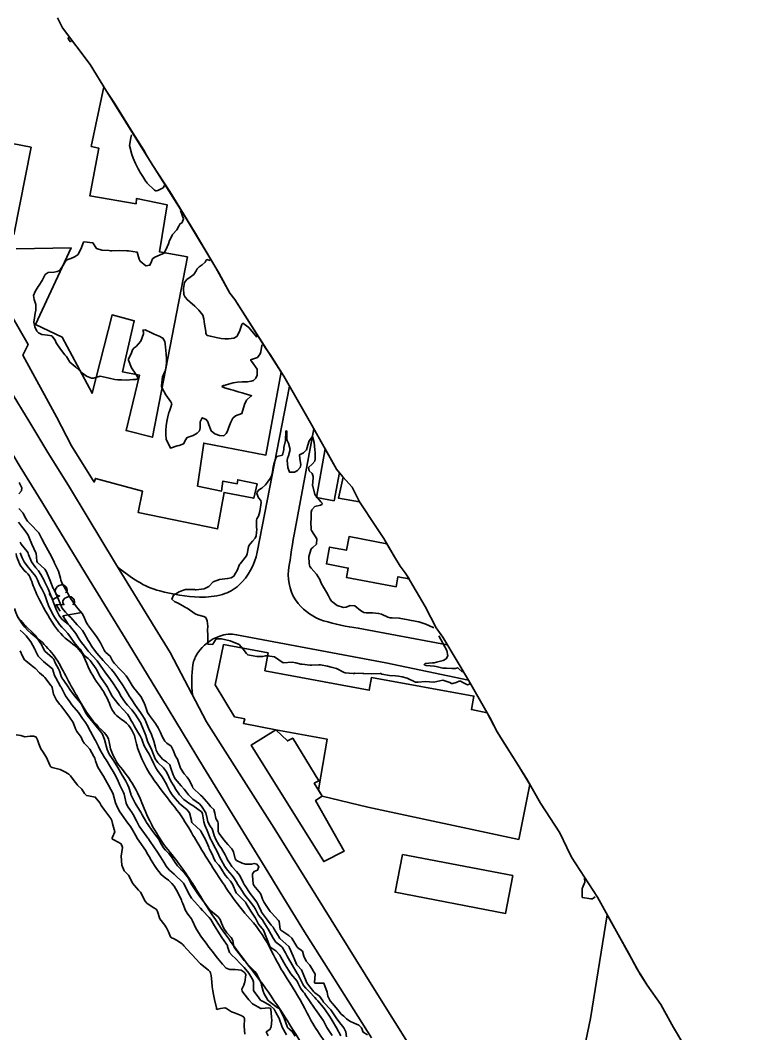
# Model space of a CAD drawing. Header units: metres. Extents: x 307586 to 320046, y 7427249 to 7434250.
# Drawn here: x 317001.9 to 317169, y 7432664.2 to 7432892.4 of the extents above; entities that cross this region are included whole.
import ezdxf
from ezdxf.enums import TextEntityAlignment as Align

# ---------------------------------------------------------------- set-up
doc = ezdxf.new("R2010")
doc.units = ezdxf.units.M
doc.header["$MEASUREMENT"] = 0
for name, color, linetype in [('Area', 45, 'Continuous'), ('Cotas', 45, 'Continuous'), ('Curvas de Nivel 1m', 11, 'Continuous'), ('Curvas de Nivel 5m', 15, 'Continuous'), ('Edificações', 30, 'Continuous'), ('Hidrografia', 140, 'Continuous'), ('Vias Primárias', 230, 'Continuous')]:
    doc.layers.add(name, color=color, linetype=linetype)
doc.styles.add('Style-STANDARD', font='STANDARD.shx')

msp = doc.modelspace()

# ---------------------------------------------------------------- linework, layer by layer
at = {"layer": 'Area'}
msp.add_polyline3d([(317010.26, 7432892.93, 736.69), (317011.41, 7432890.67, 736.88), (317017.66, 7432882.44, 736.18), (317021.32, 7432876.42, 736.34), (317023.17, 7432873.75, 736.69), (317026.86, 7432867.65, 743.81), (317029.73, 7432863.13, 744.36), (317030.34, 7432861.99, 744.74), (317031.64, 7432859.94, 745.38), (317035.58, 7432853.81, 743.53), (317041.16, 7432844.78, 740.44), (317045.97, 7432836.68, 743.17), (317049.15, 7432830.96, 742.85), (317050.28, 7432829.54, 736.59), (317057.27, 7432818.52, 740.3), (317058.2, 7432817.12, 737.23), (317061.26, 7432812.29, 740.07), (317067.64, 7432801.2, 736.13), (317073.17, 7432791.35, 736.68), (317074.6, 7432789.59, 739.12), (317076.71, 7432787.29, 736.23), (317078.36, 7432783.96, 736.47), (317082.01, 7432778.44, 736.6), (317083.83, 7432775.7, 739.85), (317086.24, 7432771.61, 739.77), (317087.52, 7432769.48, 739.78), (317088.6, 7432767.98, 739.78), (317089.1, 7432767.33, 739.6), (317093.13, 7432760.43, 736.13), (317095.61, 7432755.64, 736.02), (317097.09, 7432753.53, 736.07), (317100.36, 7432748.07, 736.16), (317102.92, 7432743.82, 736.12), (317107.98, 7432734.93, 743.04), (317109.38, 7432732.16, 744.5), (317115.94, 7432721.67, 746.54), (317119.11, 7432716.13, 745.59), (317123.51, 7432709.43, 736.8), (317125.1, 7432706.13, 736.74), (317126.1, 7432703.97, 736.97), (317131.97, 7432695, 744.62), (317141.65, 7432677.51, 747.03), (317143.17, 7432675.18, 747.24), (317146.23, 7432670.83, 747.76), (317149.12, 7432665.65, 748.22), (317153.11, 7432658.92, 749.19)], dxfattribs=at)
at = {"layer": 'Curvas de Nivel 1m', "flags": 128}
for points, elevation in [([(317012.76, 7432888.46), (317012.73, 7432888.45), (317012.73, 7432888.35), (317012.83, 7432888), (317013.23, 7432887.54), (317013.28, 7432887.66), (317013.28, 7432887.73)], 736), ([(317034.39, 7432855.17), (317034.13, 7432854.7), (317033.97, 7432854.56), (317032.91, 7432854.1), (317032.57, 7432853.97), (317032.43, 7432853.96), (317032.16, 7432854.11), (317030.45, 7432855.82), (317030.31, 7432855.99), (317030.23, 7432856.13), (317029.53, 7432857.21), (317028.92, 7432858.15), (317028.75, 7432858.43), (317028.48, 7432858.96), (317027.9, 7432860.17), (317027.32, 7432861.37), (317027.01, 7432862.18), (317026.55, 7432864.18), (317026.79, 7432865.96), (317026.98, 7432866.58)], 737), ([(317056.36, 7432819.3), (317056.33, 7432819.19), (317056.1, 7432817.72), (317055.99, 7432817.27), (317055.35, 7432816.45), (317053.98, 7432816.05), (317053.84, 7432815.98), (317053.82, 7432815.84), (317053.88, 7432815.75), (317053.97, 7432815.67), (317055.25, 7432813.83), (317055.28, 7432812.48), (317055.01, 7432811.83), (317054.44, 7432811.31), (317053.92, 7432811.15), (317053.09, 7432811.02), (317051.91, 7432810.96), (317050.88, 7432810.92), (317049.91, 7432810.75), (317048.29, 7432810.29), (317047.91, 7432810.19), (317047.69, 7432810.13), (317047.34, 7432809.93), (317047.9, 7432809.65), (317049.28, 7432809.28), (317049.9, 7432809.11), (317051.01, 7432808.76), (317051.89, 7432808.49), (317052.37, 7432808.35), (317053.88, 7432807.91), (317054.01, 7432807.84), (317053.95, 7432807.77), (317053.88, 7432807.74), (317052.86, 7432806.87), (317052.46, 7432805.86), (317051.83, 7432803.87), (317050.41, 7432803.3), (317049.82, 7432802.79), (317049.49, 7432802.21), (317049.36, 7432801.89), (317048.93, 7432800.76), (317048.58, 7432799.9), (317048.33, 7432799.35), (317047.77, 7432798.81), (317046.78, 7432798.93), (317045.78, 7432799.29), (317044.93, 7432799.95), (317044.43, 7432801.32), (317044.18, 7432801.96), (317043.81, 7432802.5), (317042.9, 7432802.89), (317042.47, 7432801.98), (317042.46, 7432800.65), (317042.26, 7432799.98), (317041.78, 7432799.44), (317040.89, 7432798.89), (317039.77, 7432798.56), (317039.4, 7432798.38), (317039.21, 7432798.02), (317038.71, 7432797.06), (317037.74, 7432796.69), (317037.22, 7432796.56), (317035.73, 7432796.06), (317034.81, 7432798.07), (317034.73, 7432799.11), (317034.73, 7432800.07), (317034.76, 7432801.1), (317034.9, 7432802.07), (317035.06, 7432802.82), (317035.4, 7432804.06), (317035.51, 7432804.39), (317035.84, 7432805.26), (317036.04, 7432806.06), (317035.86, 7432806.52), (317034.72, 7432808.07), (317033.9, 7432809.55), (317033.73, 7432809.91), (317033.7, 7432810.08), (317033.92, 7432812.08), (317034.53, 7432813.49), (317034.72, 7432814.07), (317034.86, 7432815.17), (317034.83, 7432816.07), (317034.75, 7432817.31), (317034.68, 7432818.07), (317034.53, 7432819.56), (317034.47, 7432820.08), (317034.03, 7432820.85), (317033.2, 7432821.26), (317032.04, 7432821.74), (317031.34, 7432822.12), (317030.05, 7432822.67), (317029.54, 7432822.65), (317029.64, 7432822.14), (317029.68, 7432821.77), (317029.09, 7432820.14), (317028.01, 7432818.92), (317027.56, 7432818.61), (317027.17, 7432818.17), (317026.86, 7432817.3), (317026.29, 7432816.18), (317026.28, 7432815.87), (317026.95, 7432814.17), (317027.93, 7432812.68), (317028.32, 7432812.15), (317028.43, 7432811.63), (317027.92, 7432811.48), (317027.23, 7432811.48), (317025.91, 7432811.38), (317024.68, 7432811.43), (317023.92, 7432811.47), (317023.23, 7432811.53), (317021.92, 7432811.78), (317019.92, 7432812.25), (317018.37, 7432811.82), (317017.92, 7432811.82), (317017.57, 7432811.93), (317016.81, 7432812.29), (317015.93, 7432812.97), (317014.44, 7432814.32), (317013.96, 7432814.65), (317013.07, 7432815.44), (317012.56, 7432816.34), (317012.34, 7432816.7), (317011.98, 7432817.09), (317010.97, 7432818.36), (317010.01, 7432819.8), (317009.73, 7432820.37), (317008.99, 7432821.34), (317008.03, 7432821.52), (317006.79, 7432821.66), (317006.04, 7432821.99), (317005.6, 7432822.42), (317005.15, 7432823.34), (317004.95, 7432824.43), (317005.08, 7432825.43), (317005.29, 7432826.43), (317005.4, 7432827.13), (317005.4, 7432828.43), (317005.05, 7432829.51), (317004.87, 7432830.43), (317005.27, 7432831.32), (317005.95, 7432832.42), (317006.03, 7432832.55), (317006.17, 7432832.75), (317006.81, 7432833.79), (317007.1, 7432834.41), (317007.49, 7432835.12), (317008.21, 7432835.61), (317009.52, 7432835.69), (317010.21, 7432835.83), (317010.59, 7432835.99), (317010.97, 7432836.36), (317011.47, 7432837.11), (317012.23, 7432838.35), (317013.65, 7432838.92), (317014.25, 7432839.22), (317014.92, 7432839.64), (317015.28, 7432840.31), (317015.6, 7432840.98), (317016.1, 7432842.3), (317016.16, 7432842.42), (317016.29, 7432842.49), (317018.28, 7432842.28), (317019.05, 7432841.04), (317020.27, 7432840.65), (317021.92, 7432840.58), (317022.27, 7432840.49), (317022.5, 7432840.46), (317024.27, 7432840.57), (317025.93, 7432840.52), (317026.27, 7432840.49), (317028.26, 7432840.16), (317028.68, 7432838.58), (317028.91, 7432838.15), (317030.23, 7432837.1), (317031.1, 7432837.25), (317031.44, 7432838.12), (317031.69, 7432838.67), (317032.25, 7432839.07), (317033.98, 7432839.8), (317034.26, 7432839.91), (317034.36, 7432839.98), (317034.43, 7432840.08), (317035, 7432841.35), (317035.28, 7432842.07), (317035.56, 7432842.8), (317036.19, 7432844.06), (317036.24, 7432844.14), (317036.31, 7432844.21), (317037.18, 7432845.2), (317037.61, 7432846.05), (317037.86, 7432846.52), (317038.35, 7432846.85), (317038.71, 7432847.68), (317038.02, 7432849.56)], 737), ([(317044.66, 7432838.33), (317043.97, 7432838.52), (317043.8, 7432838.41), (317043.53, 7432837.97), (317042.89, 7432837.32), (317042.23, 7432836.91), (317041.76, 7432836.45), (317041.56, 7432836), (317041.05, 7432835.16), (317040.2, 7432834.52), (317039.42, 7432834.02), (317038.89, 7432833.32), (317038.68, 7432832.03), (317038.79, 7432830.67), (317039.03, 7432830.03), (317039.57, 7432829.45), (317040.13, 7432829.02), (317041.26, 7432828), (317042.11, 7432827.13), (317043.02, 7432825.98), (317043.3, 7432825.18), (317043.44, 7432823.97), (317043.71, 7432822.3), (317043.74, 7432821.96), (317043.77, 7432821.69), (317044.04, 7432821.39), (317044.75, 7432821.24), (317046.03, 7432821), (317047.2, 7432820.76), (317048.03, 7432820.67), (317048.8, 7432820.67), (317050.03, 7432820.83), (317050.7, 7432821.22), (317051.06, 7432821.88), (317051.35, 7432822.58), (317051.81, 7432823.87), (317051.89, 7432824.06), (317052.08, 7432824.19), (317053.38, 7432823.22), (317055.23, 7432821.03)], 737), ([(317095.1, 7432755.65), (317094.91, 7432755.7), (317093.27, 7432756.41), (317091.72, 7432756.94), (317091.28, 7432757.03), (317089.28, 7432757.41), (317087.29, 7432757.81), (317085.67, 7432757.84), (317085.29, 7432757.86), (317084.72, 7432758.03), (317083.29, 7432758.65), (317082.66, 7432758.85), (317081.3, 7432759.02), (317079.85, 7432758.97), (317079.3, 7432759.07), (317078.58, 7432759.54), (317077.32, 7432760.58), (317076.26, 7432760.62), (317075.31, 7432760.25), (317074.71, 7432760.18), (317073.32, 7432760.64), (317072.07, 7432761.62), (317071.74, 7432762.03), (317071.34, 7432762.82), (317070.92, 7432763.63), (317070.22, 7432764.78), (317069.74, 7432765.65), (317069.39, 7432766.46), (317068.69, 7432767.66), (317067.42, 7432769.06), (317067.13, 7432769.39), (317067.05, 7432769.68), (317066.99, 7432770.12), (317066.94, 7432771.68), (317067.47, 7432773.43), (317067.59, 7432773.55), (317067.81, 7432773.67), (317068.68, 7432774.46), (317068.7, 7432775.66), (317067.52, 7432777.5), (317067.45, 7432777.67), (317067.4, 7432779.53), (317067.41, 7432779.67), (317067.42, 7432779.8), (317067.46, 7432781.67), (317067.58, 7432782.18), (317068.3, 7432782.95), (317069.59, 7432783.26), (317069.88, 7432783.36), (317069.9, 7432783.65), (317069.6, 7432784.01), (317068.3, 7432785.66), (317067.8, 7432787.51), (317067.79, 7432787.67), (317067.92, 7432789.41), (317067.91, 7432789.67), (317067.67, 7432790.34), (317067, 7432790.99), (317066.84, 7432791.68), (317067.7, 7432792.48), (317068.25, 7432793.12), (317068.39, 7432793.66), (317068.33, 7432795.06), (317068.26, 7432795.66), (317068.1, 7432797.33), (317067.77, 7432798.68), (317066.97, 7432797.68), (317066.73, 7432796.71), (317066.41, 7432795.69), (317065.73, 7432795.02), (317064.85, 7432794.58), (317064.89, 7432793.71), (317065.12, 7432792.27), (317064.99, 7432791.71), (317064.36, 7432791.03), (317063.67, 7432790.69), (317062.59, 7432790.65), (317062.22, 7432791.74), (317062.07, 7432793.39), (317062.09, 7432793.74), (317062.32, 7432794.34), (317062.73, 7432795.73), (317062.34, 7432797.16), (317062.06, 7432797.75), (317062, 7432797.98), (317062, 7432799.75), (317061.94, 7432799.91), (317061.78, 7432799.94), (317061.72, 7432799.81), (317061.71, 7432799.75), (317061.67, 7432797.85), (317061.66, 7432797.75), (317061.31, 7432796.18), (317061.26, 7432795.75), (317060.97, 7432794.51), (317059.72, 7432794.16), (317059.53, 7432793.96), (317059.46, 7432793.77), (317059.05, 7432792.42), (317058.91, 7432791.78), (317058.75, 7432790.7), (317058.5, 7432789.78), (317058.22, 7432789.22), (317057.65, 7432788.41), (317057.17, 7432787.8), (317056.36, 7432787.08), (317055.63, 7432786.64), (317055.26, 7432786.18), (317055.21, 7432785.82), (317055.6, 7432784.86), (317056.09, 7432784.31), (317056.21, 7432783.81), (317056.13, 7432783.27), (317055.91, 7432781.81), (317055.55, 7432780.75), (317055.21, 7432780.16), (317055.1, 7432779.82), (317055.17, 7432778.18), (317055.18, 7432777.82), (317055.03, 7432776.29), (317054.84, 7432775.83), (317054.22, 7432775.1), (317053.48, 7432774.23), (317053.32, 7432773.84), (317053.04, 7432772.26), (317052.87, 7432771.85), (317051.42, 7432770), (317051.36, 7432769.93), (317051.33, 7432769.87), (317050.74, 7432768.55), (317050.43, 7432767.88), (317050.02, 7432767.26), (317049.39, 7432766.86), (317048.6, 7432766.68), (317047.38, 7432766.58), (317046.81, 7432766.49), (317045.37, 7432765.94), (317044.43, 7432764.88), (317043.36, 7432764.41), (317041.56, 7432764.2), (317041.36, 7432764.2), (317041.14, 7432764.21), (317039.36, 7432764.26), (317039.13, 7432764.24), (317038.48, 7432764.02), (317037.7, 7432763.68), (317037.35, 7432763.51), (317036.41, 7432762.97), (317036.04, 7432762.05), (317036.74, 7432761.46), (317037.31, 7432761.21), (317039.04, 7432760.28), (317039.3, 7432760.12), (317039.49, 7432760.01), (317041.29, 7432758.78), (317041.84, 7432758.54), (317043.28, 7432758.14), (317043.69, 7432757.96), (317044.01, 7432757.22), (317044.13, 7432755.95), (317044.1, 7432755.1), (317044.16, 7432753.95), (317044.17, 7432753), (317044.16, 7432751.95), (317045.2, 7432751.89), (317045.28, 7432751.94), (317046.02, 7432753.13), (317047.22, 7432753.14), (317048.23, 7432752.89), (317049.21, 7432752.65), (317051.2, 7432751.87), (317052.15, 7432750.81), (317052.89, 7432749.84), (317053.01, 7432749.67), (317053.18, 7432749.51), (317053.55, 7432749.46), (317055.18, 7432749.16), (317056.55, 7432749.17), (317057.18, 7432749.28), (317057.62, 7432749.34), (317059.18, 7432749.1), (317061.16, 7432747.75), (317063.16, 7432747.87), (317064.01, 7432747.71), (317065.16, 7432747.45), (317065.44, 7432747.41), (317067.16, 7432747.2), (317067.64, 7432747.18), (317069.16, 7432747.28), (317069.54, 7432747.26), (317071.15, 7432746.96), (317071.98, 7432746.78), (317073.15, 7432746.44), (317074.87, 7432745.58), (317075.13, 7432745.5), (317076.91, 7432745.34), (317077.13, 7432745.36), (317077.31, 7432745.37), (317079.13, 7432745.35), (317079.33, 7432745.33), (317081.13, 7432745.25), (317082.99, 7432745.34), (317083.13, 7432745.31), (317083.4, 7432745.21), (317085.13, 7432744.91), (317086.47, 7432744.79), (317087.13, 7432744.73), (317087.94, 7432744.6), (317089.12, 7432744.26), (317090.95, 7432743.39), (317091.11, 7432743.37), (317091.54, 7432743.38), (317093.11, 7432743.56), (317095.11, 7432743.34), (317097.12, 7432743.81), (317098.72, 7432743.29), (317099.11, 7432743.11), (317099.35, 7432743.05), (317100.15, 7432743.28), (317100.81, 7432743.58), (317101.12, 7432743.62), (317101.78, 7432743.26), (317102.67, 7432742.81), (317103.11, 7432742.94), (317103.19, 7432743.08)], 736), ([(317001.61, 7432785.81), (317002.16, 7432786.46), (317002.29, 7432787.13), (317001.63, 7432788.33)], 736), ([(317080.16, 7432664.01), (317079.19, 7432664.55), (317078.78, 7432665.52), (317078.18, 7432666.12), (317077.15, 7432666.58), (317076.2, 7432667.03), (317075.42, 7432667.56), (317074.85, 7432668.21), (317074.21, 7432668.66), (317073.49, 7432669.59), (317072.24, 7432671.05), (317071.77, 7432671.6), (317071.21, 7432672.66), (317071.04, 7432673.61), (317070.29, 7432675.62), (317068.29, 7432675.61), (317068.24, 7432675.65), (317068.18, 7432675.77), (317068.32, 7432677.65), (317067.15, 7432679.66), (317066.36, 7432680.6), (317065.82, 7432681.68), (317065.5, 7432682.8), (317064.39, 7432683.62), (317064.33, 7432683.7), (317064.21, 7432683.89), (317063.09, 7432685.71), (317062.42, 7432686.37), (317060.63, 7432687.54), (317060.44, 7432687.71), (317060.43, 7432687.74), (317060.22, 7432689.5), (317060.12, 7432689.75), (317058.49, 7432691.46), (317058.25, 7432691.77), (317057.62, 7432692.66), (317056.84, 7432693.79), (317056.52, 7432694.54), (317056.19, 7432695.45), (317056, 7432695.8), (317054.56, 7432697.6), (317054.45, 7432697.82), (317054.41, 7432697.97), (317054.26, 7432699.82), (317054.21, 7432700.2), (317054.6, 7432700.76), (317055.37, 7432701.04), (317055.66, 7432701.8), (317055.23, 7432702.43), (317054.62, 7432702.57), (317054.04, 7432702.4), (317052.62, 7432702.39), (317051.88, 7432702.59), (317050.63, 7432703.25), (317050.34, 7432703.57), (317050.24, 7432703.87), (317049.97, 7432705.19), (317049.56, 7432705.88), (317048.67, 7432706.85), (317047.77, 7432707.9), (317046.7, 7432709.28), (317046.53, 7432709.74), (317046.5, 7432709.91), (317046.46, 7432711.65), (317046.39, 7432711.91), (317045.94, 7432712.71), (317045.78, 7432713.92), (317045.53, 7432714.7), (317044.77, 7432715.41), (317044.36, 7432715.94), (317042.8, 7432717.73), (317042.54, 7432717.96), (317040.82, 7432719.55), (317040.69, 7432719.85), (317040.64, 7432719.98), (317040.07, 7432721.23), (317039.48, 7432722), (317038.85, 7432722.73), (317038.02, 7432724.02), (317037.54, 7432725.37), (317037.35, 7432726.03), (317036.9, 7432726.74), (317036.35, 7432728.04), (317035.87, 7432728.98), (317034.94, 7432729.62), (317034.51, 7432730.06), (317033.91, 7432731.11), (317033.47, 7432732.07), (317032.98, 7432733.12), (317032.39, 7432734.09), (317031.01, 7432735.85), (317030.92, 7432736.01), (317030.87, 7432736.1), (317030.57, 7432736.55), (317030.04, 7432738.12), (317029.78, 7432738.85), (317029.06, 7432740.13), (317027.42, 7432742.15), (317027.09, 7432742.6), (317026.21, 7432744.16), (317025.78, 7432744.83), (317025.13, 7432745.44), (317024.41, 7432746.19), (317023.15, 7432747.6), (317022.72, 7432748.21), (317022.16, 7432749.2), (317021.18, 7432750.08), (317021.03, 7432750.23), (317020.83, 7432750.59), (317020, 7432752.24), (317019.22, 7432753.41), (317018.61, 7432754.26), (317017.25, 7432756.07), (317017.16, 7432756.18), (317017.1, 7432756.27), (317016.81, 7432756.72), (317016.18, 7432758.29), (317015.86, 7432758.87), (317015.29, 7432759.43), (317014.55, 7432760.31), (317013.32, 7432762.16), (317013.25, 7432762.25), (317013.21, 7432762.32), (317012.97, 7432762.68), (317012.12, 7432764.34), (317011.83, 7432764.82), (317011.37, 7432765.6), (317011.07, 7432766.35), (317010.98, 7432766.76), (317010.52, 7432768.36), (317009.64, 7432770.15), (317009.52, 7432770.37), (317009.43, 7432770.58), (317008.59, 7432772.38), (317007.47, 7432774.34), (317007.44, 7432774.39), (317006.75, 7432775.66), (317006.38, 7432776.41), (317006.07, 7432776.98), (317005.5, 7432777.6), (317004.72, 7432778.43), (317003.53, 7432779.65), (317002.99, 7432780.45), (317002.52, 7432781.43), (317001.56, 7432782.47)], 736), ([(317074.15, 7432663.74), (317073.16, 7432665.59), (317072.2, 7432667.23), (317071.98, 7432667.6), (317071.6, 7432668.21), (317070.64, 7432669.62), (317070.23, 7432670.1), (317068.92, 7432671.64), (317068.61, 7432672), (317068.26, 7432672.35), (317067.08, 7432673.66), (317066.28, 7432674.52), (317065.72, 7432675.12), (317065.39, 7432675.68), (317064.42, 7432677.6), (317064.37, 7432677.7), (317064.36, 7432677.73), (317064.32, 7432677.79), (317063.16, 7432679.71), (317062.36, 7432681.14), (317062.04, 7432681.72), (317061.66, 7432682.45), (317060.9, 7432683.73), (317060.4, 7432684.2), (317059.51, 7432684.86), (317058.88, 7432685.76), (317058.43, 7432686.6), (317057.73, 7432687.78), (317056.67, 7432689.58), (317056.53, 7432689.79), (317056.46, 7432689.88), (317055.62, 7432690.94), (317055.14, 7432691.81), (317054.92, 7432692.24), (317054.5, 7432692.84), (317053.77, 7432693.83), (317052.53, 7432695.44), (317052.23, 7432695.84), (317051.57, 7432696.83), (317050.93, 7432697.86), (317050.57, 7432698.49), (317050.06, 7432699.35), (317049.63, 7432699.87), (317048.6, 7432701.07), (317048.03, 7432701.9), (317047.15, 7432703.38), (317046.87, 7432703.91), (317046.64, 7432704.4), (317046.16, 7432705.43), (317045.92, 7432705.92), (317044.97, 7432707.64), (317044.81, 7432707.94), (317044.77, 7432708.02), (317044.69, 7432708.23), (317043.98, 7432709.95), (317043.52, 7432711.15), (317043.27, 7432711.95), (317042.96, 7432713.75), (317042.9, 7432713.96), (317042.75, 7432714.17), (317041.91, 7432714.81), (317040.77, 7432715.59), (317040.52, 7432715.74), (317040.09, 7432715.99), (317038.79, 7432716.96), (317037.82, 7432718.02), (317036.82, 7432719.47), (317036.63, 7432719.84), (317036.51, 7432720.03), (317035.85, 7432721.06), (317035.39, 7432722.05), (317034.86, 7432723.18), (317034.15, 7432724.07), (317032.88, 7432725.26), (317032.32, 7432726.09), (317031.89, 7432727.11), (317031.52, 7432728.09), (317030.94, 7432729.32), (317030.66, 7432729.83), (317030.56, 7432730.11), (317030.18, 7432731.34), (317029.89, 7432732.12), (317029.18, 7432733.94), (317029.1, 7432734.13), (317029.07, 7432734.21), (317028.99, 7432734.33), (317027.82, 7432736.14), (317027.03, 7432737.15), (317026.04, 7432738.17), (317025.58, 7432738.7), (317025.06, 7432739.47), (317024.62, 7432740.18), (317024.01, 7432741.25), (317023.46, 7432742.2), (317023.09, 7432742.78), (317022.08, 7432744.21), (317021.13, 7432745.44), (317020.79, 7432745.89), (317020.56, 7432746.23), (317019.21, 7432748.2), (317019.18, 7432748.25), (317017.24, 7432750.27), (317017.18, 7432750.34), (317016.38, 7432751.46), (317015.72, 7432752.29), (317015.21, 7432753.04), (317014.43, 7432754.31), (317013.25, 7432755.86), (317013.03, 7432756.1), (317012.77, 7432756.33), (317011.27, 7432757.58), (317010.66, 7432758.36), (317010.07, 7432759.59), (317009.77, 7432760.37), (317009.31, 7432761.57), (317009.01, 7432762.37), (317008.82, 7432762.89), (317008.17, 7432764.38), (317007.37, 7432766.06), (317007.26, 7432766.28), (317007.2, 7432766.39), (317006.57, 7432767.59), (317005.99, 7432768.41), (317005.4, 7432769.08), (317004.45, 7432770.43), (317003.77, 7432772.11), (317003.66, 7432772.44), (317003.45, 7432772.79), (317002.13, 7432774.46), (317001.89, 7432774.88)], 734), ([(317072.16, 7432663.83), (317071.01, 7432665.61), (317070.2, 7432667.1), (317069.88, 7432667.62), (317069.18, 7432668.6), (317068.43, 7432669.65), (317068.23, 7432669.95), (317067.05, 7432671.66), (317066.26, 7432672.83), (317065.94, 7432673.35), (317065.66, 7432673.68), (317065.04, 7432674.45), (317064.48, 7432675.7), (317064.3, 7432676.05), (317062.9, 7432677.71), (317062.33, 7432678.53), (317061.62, 7432679.73), (317060.62, 7432681.48), (317060.48, 7432681.74), (317060.37, 7432681.9), (317059.52, 7432682.88), (317058.39, 7432683.62), (317058.22, 7432683.77), (317058.06, 7432684.11), (317057.41, 7432685.78), (317056.69, 7432687.54), (317056.56, 7432687.79), (317056.44, 7432687.94), (317055.56, 7432688.91), (317055.12, 7432689.81), (317054.9, 7432690.24), (317054.48, 7432690.89), (317053.86, 7432691.83), (317052.83, 7432693.52), (317052.62, 7432693.84), (317052.51, 7432693.96), (317050.61, 7432695.86), (317050.53, 7432695.98), (317049.69, 7432697.87), (317049.27, 7432698.58), (317048.58, 7432699.33), (317048.06, 7432699.9), (317047.21, 7432701.3), (317046.85, 7432701.91), (317046.62, 7432702.21), (317045.81, 7432703.11), (317045.43, 7432703.93), (317045.21, 7432704.5), (317044.65, 7432705.6), (317044.49, 7432705.94), (317044.37, 7432706.23), (317043.61, 7432707.95), (317042.7, 7432709.71), (317042.52, 7432709.96), (317040.72, 7432711.64), (317040.55, 7432711.81), (317040.51, 7432711.98), (317040.5, 7432712.21), (317040.05, 7432713.99), (317039.47, 7432714.7), (317038.76, 7432715.22), (317037.87, 7432716.02), (317036.79, 7432717.18), (317036.11, 7432718.04), (317035.63, 7432718.87), (317034.98, 7432720.06), (317034.93, 7432720.16), (317034.83, 7432720.38), (317033.89, 7432722.07), (317032.86, 7432723.47), (317032.44, 7432724.08), (317032.01, 7432724.96), (317031.46, 7432726.09), (317030.91, 7432727.18), (317030.34, 7432728.11), (317029.83, 7432729.01), (317029.46, 7432730.12), (317029.33, 7432730.51), (317028.95, 7432731.26), (317028.42, 7432732.14), (317027.6, 7432733.52), (317027.26, 7432734.15), (317027, 7432734.61), (317026.45, 7432735.6), (317026.1, 7432736.16), (317025.03, 7432737.32), (317024.2, 7432738.19), (317023.06, 7432739.61), (317022.62, 7432740.2), (317022.08, 7432741.2), (317021.54, 7432742.22), (317021.09, 7432742.95), (317020.19, 7432744.23), (317019.77, 7432744.89), (317019.13, 7432746.16), (317019.09, 7432746.25), (317018.99, 7432746.39), (317017.63, 7432748.27), (317017.17, 7432748.69), (317016.29, 7432749.4), (317015.73, 7432750.29), (317015.52, 7432750.63), (317015.19, 7432750.99), (317014.03, 7432752.31), (317013.22, 7432753.47), (317012.64, 7432754.33), (317011.98, 7432755.08), (317011.25, 7432755.77), (317010.71, 7432756.36), (317009.62, 7432758.03), (317009.4, 7432758.37), (317009.28, 7432758.56), (317008.35, 7432760.38), (317007.82, 7432761.89), (317007.65, 7432762.39), (317007.34, 7432763.22), (317006.73, 7432764.4), (317006.25, 7432765.29), (317005.81, 7432766.41), (317005.67, 7432766.71), (317005.38, 7432767.13), (317004.35, 7432768.43), (317003.41, 7432769.61), (317002.78, 7432770.45), (317002.31, 7432771.34), (317001.85, 7432772.46)], 733), ([(317001.27, 7432757.95), (317002.04, 7432757.24), (317002.71, 7432756.45), (317002.96, 7432756.15), (317003.25, 7432755.88), (317004.78, 7432754.42), (317005.23, 7432753.93), (317006.34, 7432752.4), (317006.65, 7432751.85), (317007.19, 7432750.74), (317007.43, 7432750.39), (317009.17, 7432748.82), (317009.4, 7432748.6), (317009.52, 7432748.36), (317009.79, 7432747.72), (317010.54, 7432746.35), (317010.72, 7432745.94), (317011.12, 7432744.75), (317011.3, 7432744.34), (317011.72, 7432743.72), (317012.69, 7432742.32), (317013.08, 7432741.76), (317014.1, 7432740.31), (317015.05, 7432739.22), (317015.51, 7432738.75), (317015.8, 7432738.29), (317016.45, 7432736.85), (317016.77, 7432736.27), (317016.87, 7432736.13), (317017.01, 7432735.96), (317018.33, 7432734.26), (317018.98, 7432733.45), (317020.07, 7432732.23), (317020.42, 7432731.69), (317020.93, 7432730.22), (317020.94, 7432730.14), (317021.45, 7432728.21), (317021.95, 7432727.17), (317022.58, 7432726.2), (317022.89, 7432725.76), (317023.91, 7432724.19), (317024.85, 7432722.42), (317024.99, 7432722.18), (317025.72, 7432721.06), (317026.14, 7432720.16), (317026.33, 7432719.67), (317026.8, 7432718.21), (317026.82, 7432718.15), (317026.84, 7432718.11), (317027.77, 7432716.14), (317028.76, 7432714.55), (317028.95, 7432714.32), (317029.05, 7432714.13), (317029.35, 7432713.52), (317030.16, 7432712.11), (317030.38, 7432711.76), (317030.71, 7432711.25), (317031.53, 7432710.09), (317032.69, 7432708.57), (317033.03, 7432708.08), (317033.5, 7432707.24), (317034.19, 7432706.06), (317034.65, 7432705.54), (317035.4, 7432704.81), (317035.95, 7432704.04), (317036.62, 7432702.99), (317037.34, 7432702.02), (317038.59, 7432700.67), (317038.93, 7432700.34), (317039.24, 7432700), (317039.81, 7432699.23), (317040.43, 7432697.98), (317040.56, 7432697.72), (317041.73, 7432695.97), (317042.52, 7432694.93), (317043.3, 7432693.95), (317044.5, 7432692.26), (317044.63, 7432692.08), (317044.79, 7432691.94), (317046.47, 7432690.54), (317046.93, 7432689.91), (317047.24, 7432689.11), (317047.76, 7432687.9), (317048.43, 7432686.93), (317049.41, 7432685.88), (317049.78, 7432685.24), (317050.03, 7432683.87), (317050.13, 7432683.6), (317050.39, 7432683.28), (317051.5, 7432681.85), (317052.36, 7432680.74), (317053.16, 7432679.83), (317054.33, 7432678.67), (317054.78, 7432678.26), (317055.1, 7432677.81), (317055.96, 7432676.14), (317056.13, 7432675.79), (317056.17, 7432675.67), (317056.29, 7432675.18), (317056.66, 7432673.79), (317056.85, 7432673.2), (317057.7, 7432671.78), (317058.25, 7432671.3), (317059.82, 7432670.16), (317060.23, 7432669.88), (317060.37, 7432669.74), (317060.54, 7432669.41), (317061.36, 7432667.73), (317062.01, 7432665.89), (317062.07, 7432665.72), (317062.17, 7432665.59), (317063.19, 7432664.73), (317063.84, 7432663.69)], 733), ([(317001.87, 7432755.09), (317002.57, 7432754.45), (317003.22, 7432753.8), (317004.27, 7432752.43), (317005.19, 7432750.79), (317005.31, 7432750.54), (317005.35, 7432750.42), (317005.97, 7432749.21), (317006.73, 7432748.4), (317007.16, 7432748.05), (317008.9, 7432746.61), (317009.13, 7432746.41), (317009.15, 7432746.37), (317009.65, 7432744.89), (317009.88, 7432744.36), (317010.99, 7432742.43), (317011.04, 7432742.34), (317011.05, 7432742.31), (317011.08, 7432742.26), (317012.11, 7432740.33), (317013.05, 7432738.94), (317013.55, 7432738.31), (317015.02, 7432736.56), (317015.19, 7432736.3), (317015.91, 7432735.19), (317016.61, 7432734.28), (317016.98, 7432733.68), (317017.69, 7432732.26), (317018.73, 7432730.47), (317018.86, 7432730.25), (317018.94, 7432730.12), (317019.55, 7432728.86), (317019.84, 7432728.24), (317020.9, 7432726.38), (317021.01, 7432726.22), (317021.24, 7432725.86), (317022.26, 7432724.21), (317022.86, 7432723.26), (317023.43, 7432722.19), (317023.93, 7432721.1), (317024.33, 7432720.18), (317024.81, 7432719.25), (317025.17, 7432718.54), (317025.31, 7432718.17), (317025.48, 7432717.48), (317025.74, 7432716.17), (317026.05, 7432715.44), (317026.76, 7432714.51), (317027, 7432714.15), (317027.32, 7432713.57), (317028.07, 7432712.14), (317028.71, 7432710.99), (317029.04, 7432710.46), (317029.26, 7432710.12), (317029.86, 7432709.28), (317030.68, 7432708.24), (317030.79, 7432708.1), (317031.02, 7432707.75), (317032.13, 7432706.09), (317032.65, 7432705.35), (317033.53, 7432704.07), (317034.61, 7432702.28), (317034.74, 7432702.06), (317035.56, 7432701.02), (317036.58, 7432700.17), (317036.75, 7432700.03), (317038.57, 7432698.24), (317038.67, 7432698.12), (317038.74, 7432698.01), (317038.96, 7432697.6), (317039.75, 7432695.99), (317040.02, 7432695.48), (317040.52, 7432694.78), (317041.19, 7432693.97), (317042.49, 7432692.51), (317042.99, 7432691.95), (317044.47, 7432690.4), (317044.86, 7432689.93), (317045.45, 7432688.92), (317046.07, 7432687.92), (317046.43, 7432687.34), (317047.31, 7432685.9), (317048.4, 7432684.36), (317048.57, 7432684.07), (317048.62, 7432683.89), (317049.03, 7432682.53), (317049.66, 7432681.87), (317050.36, 7432681.27), (317051.61, 7432679.85), (317052.34, 7432679.12), (317053.44, 7432677.83), (317054.3, 7432676.35), (317054.47, 7432675.82), (317054.49, 7432674.03), (317054.55, 7432673.82), (317055.27, 7432672.81), (317056.06, 7432671.79), (317056.25, 7432671.64), (317056.5, 7432671.54), (317058.24, 7432670.58), (317059.09, 7432669.76), (317059.49, 7432669.02), (317060.2, 7432667.81), (317060.25, 7432667.74), (317060.27, 7432667.67), (317060.89, 7432665.73), (317061.86, 7432664.01)], 734), ([(317101.54, 7432745.66), (317100.48, 7432746.61), (317099.94, 7432746.49), (317099.15, 7432746.43), (317097.94, 7432746.51), (317097.15, 7432746.5), (317095.59, 7432746.9), (317095.16, 7432747.01), (317093.38, 7432747.14), (317093.16, 7432747.17), (317092.91, 7432747.36), (317093.16, 7432747.57), (317094.81, 7432747.7), (317095.17, 7432747.74), (317095.7, 7432747.87), (317097.17, 7432748.26), (317097.85, 7432748.62), (317098.27, 7432749.3), (317098, 7432750.51), (317096.23, 7432753.83)], 736), ([(317000.95, 7432731.51), (317002.04, 7432731.37), (317002.95, 7432731.09), (317004.14, 7432731.24), (317004.95, 7432731.21), (317005.49, 7432730.96), (317005.78, 7432730.41), (317006.05, 7432729.52), (317006.56, 7432728.4), (317006.91, 7432727.83), (317007.83, 7432726.38), (317008.54, 7432724.71), (317008.68, 7432724.37), (317008.87, 7432724.21), (317009.08, 7432724.15), (317010.86, 7432723.73), (317012.07, 7432723.12), (317012.85, 7432722.63), (317013.23, 7432722.32), (317014.26, 7432720.87), (317014.7, 7432720.3), (317014.82, 7432720.18), (317015.79, 7432719.26), (317016.36, 7432718.28), (317016.8, 7432717.87), (317017.28, 7432717.78), (317018.79, 7432717.52), (317019.84, 7432716.23), (317020.16, 7432715.62), (317020.76, 7432714.8), (317021.19, 7432714.22), (317022.28, 7432712.65), (317022.54, 7432712.2), (317022.72, 7432711.57), (317023.08, 7432710.2), (317023.18, 7432709.71), (317022.69, 7432708.46), (317022.6, 7432708.28), (317022.6, 7432708.2), (317022.68, 7432708), (317022.99, 7432707.88), (317024.66, 7432706.96), (317024.97, 7432706.18), (317024.63, 7432704.18), (317024.8, 7432702.18), (317025.35, 7432700.93), (317026.03, 7432700.16), (317026.31, 7432699.89), (317026.58, 7432699.37), (317027.22, 7432698.14), (317028.54, 7432696.57), (317028.98, 7432696.12), (317029.54, 7432695.14), (317030, 7432694.11), (317030.5, 7432693.53), (317031.99, 7432692.59), (317032.49, 7432692.29), (317032.68, 7432692.08), (317032.85, 7432691.71), (317033.38, 7432690.07), (317034.45, 7432688.67), (317034.7, 7432688.31), (317034.86, 7432688.05), (317035.31, 7432687.16), (317035.78, 7432686.04), (317036.13, 7432685.76), (317036.41, 7432685.64), (317037.1, 7432685.32), (317038.4, 7432684.46), (317038.6, 7432684.21), (317038.76, 7432684), (317040.37, 7432682.28), (317040.64, 7432681.98), (317042.35, 7432680.14), (317042.54, 7432679.96), (317044.33, 7432678.57), (317044.63, 7432678.24), (317044.77, 7432677.93), (317044.91, 7432677.33), (317045.08, 7432675.93), (317045.18, 7432674.82), (317045.3, 7432673.92), (317045.42, 7432673.08), (317045.66, 7432671.92), (317046.09, 7432670.05), (317046.12, 7432669.91), (317046.22, 7432669.71), (317046.41, 7432669.72), (317047.03, 7432669.9), (317048.03, 7432670.09), (317048.22, 7432670.01), (317048.4, 7432669.89), (317049.51, 7432669.17), (317050.21, 7432668.91), (317051.71, 7432668.34), (317052.2, 7432668.02), (317052.31, 7432667.94), (317052.38, 7432667.84), (317052.42, 7432667.62), (317052.36, 7432665.84), (317052.47, 7432664.15)], 736), ([(317131.45, 7432695.07), (317130.82, 7432694.62), (317130.54, 7432694.58), (317128.54, 7432694.93), (317128.5, 7432696.93), (317128.51, 7432696.98), (317128.56, 7432697.07), (317129.12, 7432698.37), (317129.02, 7432699.27)], 737)]:
    msp.add_lwpolyline(points, dxfattribs=dict(at, elevation=elevation))
at = {"layer": 'Curvas de Nivel 5m', "elevation": 735, "flags": 128}
for points in [[(317075.45, 7432663.56), (317075.28, 7432664.68), (317074.84, 7432665.57), (317074.18, 7432666.31), (317073.21, 7432667.59), (317072.22, 7432669.12), (317071.86, 7432669.6), (317070.25, 7432671.34), (317070.05, 7432671.62), (317069.33, 7432672.7), (317068.27, 7432673.47), (317068.06, 7432673.65), (317067.16, 7432674.79), (317066.51, 7432675.67), (317066.3, 7432676.04), (317065.64, 7432677.68), (317065.24, 7432678.59), (317064.34, 7432679.59), (317064.26, 7432679.7), (317064.17, 7432679.88), (317063.37, 7432681.71), (317062.56, 7432683.54), (317062.48, 7432683.72), (317062.39, 7432683.83), (317061.08, 7432685.06), (317060.41, 7432685.67), (317060.38, 7432685.71), (317060.35, 7432685.74), (317060.23, 7432685.93), (317059.14, 7432687.76), (317058.87, 7432688.19), (317058.45, 7432688.67), (317057.58, 7432689.78), (317056.49, 7432691.3), (317056.28, 7432691.58), (317056.17, 7432691.79), (317055.67, 7432692.97), (317055.19, 7432693.81), (317054.92, 7432694.22), (317054.52, 7432694.72), (317053.67, 7432695.83), (317052.56, 7432697.53), (317052.37, 7432697.84), (317052.15, 7432698.26), (317051.37, 7432699.85), (317050.6, 7432700.76), (317049.58, 7432701.88), (317049.18, 7432702.44), (317048.63, 7432703.35), (317048.34, 7432703.89), (317048.07, 7432704.47), (317047.28, 7432705.9), (317046.67, 7432706.78), (317045.99, 7432707.92), (317045.62, 7432708.85), (317045.32, 7432709.93), (317045.15, 7432710.37), (317044.71, 7432710.97), (317044.2, 7432711.95), (317044.04, 7432712.65), (317043.68, 7432713.95), (317042.77, 7432715.47), (317042.26, 7432715.97), (317040.79, 7432717.03), (317039.81, 7432717.99), (317039.39, 7432718.58), (317038.82, 7432719.3), (317038.17, 7432720.02), (317036.84, 7432721.6), (317036.66, 7432721.85), (317036.57, 7432722.03), (317036.37, 7432722.52), (317035.86, 7432724.05), (317035.57, 7432724.74), (317034.89, 7432725.41), (317033.95, 7432726.07), (317032.91, 7432727.29), (317032.56, 7432728.08), (317032.37, 7432728.64), (317031.98, 7432730.09), (317031.45, 7432731.6), (317031.23, 7432732.1), (317030.97, 7432732.62), (317030.35, 7432734.11), (317029.94, 7432735.05), (317029.31, 7432736.13), (317029.02, 7432736.53), (317027.88, 7432738.14), (317027.06, 7432739.42), (317026.76, 7432739.86), (317026.55, 7432740.16), (317025.98, 7432741.08), (317025.32, 7432742.18), (317025.09, 7432742.54), (317023.96, 7432744.19), (317023.12, 7432745.39), (317022.45, 7432746.21), (317021.15, 7432747.6), (317020.6, 7432748.24), (317019.18, 7432749.89), (317018.88, 7432750.25), (317018.05, 7432751.41), (317017.5, 7432752.27), (317017.21, 7432752.78), (317016.4, 7432754.28), (317015.93, 7432754.98), (317015.25, 7432755.75), (317014.76, 7432756.3), (317013.28, 7432757.94), (317012.88, 7432758.33), (317012.07, 7432759.12), (317011.3, 7432760.11), (317011.19, 7432760.35), (317011.12, 7432760.53), (317010.38, 7432762.36), (317009.43, 7432764.29), (317009.39, 7432764.37), (317009.35, 7432764.46), (317008.57, 7432766.38), (317007.95, 7432767.83), (317007.71, 7432768.39), (317007.4, 7432768.84), (317005.72, 7432770.42), (317005.62, 7432770.62), (317005.48, 7432772.42), (317005.44, 7432772.53), (317004.52, 7432774.43), (317003.84, 7432776.08), (317003.68, 7432776.44), (317003.5, 7432776.73), (317002.78, 7432777.72), (317002.21, 7432778.46), (317001.53, 7432779.38)], [(317001.87, 7432750.45), (317002.38, 7432749.23), (317002.85, 7432748.44), (317003.15, 7432748.15), (317004.33, 7432747.24), (317005.14, 7432746.59), (317005.31, 7432746.42), (317006.23, 7432745.5), (317007.12, 7432744.71), (317007.43, 7432744.39), (317008.89, 7432742.57), (317009.03, 7432742.37), (317009.08, 7432742.21), (317009.41, 7432740.71), (317009.52, 7432740.36), (317010.05, 7432739.35), (317010.85, 7432738.34), (317011.04, 7432738.13), (317012.37, 7432736.33), (317013, 7432735.46), (317013.81, 7432734.31), (317014.38, 7432732.9), (317014.65, 7432732.3), (317014.96, 7432731.88), (317015.63, 7432730.97), (317015.96, 7432730.28), (317016.31, 7432729.65), (317016.93, 7432729.02), (317017.59, 7432728.26), (317018.51, 7432726.64), (317018.69, 7432726.25), (317018.89, 7432725.64), (317019.21, 7432724.58), (317019.37, 7432724.24), (317020.38, 7432722.69), (317020.67, 7432722.22), (317020.74, 7432722.12), (317020.84, 7432721.95), (317021.77, 7432720.21), (317022.8, 7432718.26), (317022.83, 7432718.2), (317022.84, 7432718.16), (317023.35, 7432716.19), (317023.79, 7432715.16), (317024.36, 7432714.18), (317024.74, 7432713.63), (317025.79, 7432712.16), (317026.17, 7432711.61), (317026.71, 7432710.89), (317027.21, 7432710.14), (317027.87, 7432708.96), (317028.31, 7432708.13), (317028.67, 7432707.55), (317029.71, 7432706.11), (317030.09, 7432705.55), (317030.64, 7432704.61), (317030.94, 7432704.1), (317031.41, 7432703.3), (317032.18, 7432702.08), (317032.6, 7432701.44), (317033.65, 7432700.07), (317034.58, 7432699.3), (317035.31, 7432698.79), (317036.08, 7432698.04), (317036.55, 7432697.42), (317037.44, 7432696.02), (317038.22, 7432694.3), (317038.32, 7432694.01), (317038.51, 7432693.53), (317039.16, 7432692), (317039.63, 7432691.15), (317040.46, 7432690.11), (317040.55, 7432689.98), (317040.62, 7432689.82), (317041.5, 7432687.97), (317042.42, 7432686.41), (317042.74, 7432685.96), (317043.76, 7432684.59), (317044.21, 7432683.94), (317044.39, 7432683.71), (317045.22, 7432682.77), (317045.83, 7432681.92), (317046.36, 7432681.26), (317047.47, 7432679.9), (317048.33, 7432678.99), (317049.13, 7432678.68), (317050.33, 7432678.68), (317051.66, 7432678.52), (317052.33, 7432678.1), (317052.55, 7432677.84), (317052.7, 7432677.45), (317052.48, 7432675.84), (317052.45, 7432675.68), (317052.29, 7432675.17), (317051.85, 7432674.27), (317051.93, 7432673.84), (317052.27, 7432673.32), (317053.43, 7432671.83), (317054.24, 7432670.96), (317056.08, 7432669.94), (317056.23, 7432669.94), (317057.91, 7432670.09), (317058.23, 7432669.96), (317058.37, 7432669.77), (317058.48, 7432668.04), (317058.52, 7432667.77), (317058.62, 7432667.34), (317058.45, 7432665.77), (317058.17, 7432665.17), (317057.32, 7432664.62), (317057.75, 7432663.77)]]:
    msp.add_lwpolyline(points, dxfattribs=at)
at = {"layer": 'Edificações'}
for points in [[(317000.99, 7432840.97), (317013.36, 7432841.18), (317005.36, 7432823.88), (317011.38, 7432821.08), (317018.09, 7432808.42), (317022.6, 7432826.05), (317027.59, 7432824.76), (317024.92, 7432813.27), (317028.75, 7432812.5), (317025.74, 7432800.01), (317031.69, 7432798.51), (317039.56, 7432839.13), (317033.27, 7432840.29), (317034.98, 7432850.87), (317028.07, 7432852.26), (317028, 7432851.1), (317017.55, 7432852.87), (317019.59, 7432863.6), (317017.88, 7432864.01), (317020.74, 7432877.38), (317030.64, 7432861.52), (317038.85, 7432848.52), (317046.62, 7432835.5), (317049.15, 7432830.96), (317050.28, 7432829.54), (317060.71, 7432813.15), (317057.25, 7432794.51), (317043.23, 7432797.19), (317041.86, 7432787.51), (317047.28, 7432786.39), (317047.56, 7432788.65), (317050.79, 7432788.03), (317050.9, 7432788.96), (317055.25, 7432788.06), (317054.52, 7432784.79), (317047.84, 7432786.08), (317046.37, 7432777.88), (317028.47, 7432781.55), (317029.46, 7432786.37), (317018.85, 7432789.23), (317018.59, 7432788.41), (317013.46, 7432796.6), (317010.09, 7432803.14), (317002.49, 7432816.98), (317003.66, 7432819.37), (316980.76, 7432859.09)], [(316976.73, 7432869.15), (317004.34, 7432863.82), (317000.44, 7432844.11)]]:
    msp.add_lwpolyline(points, dxfattribs=at)
for points, elevation in [([(317070.64, 7432795.87), (317068.69, 7432784.92), (317072.61, 7432784.22), (317073.8, 7432790.58), (317073.17, 7432791.35)], 736.43), ([(317074.68, 7432789.51), (317073.62, 7432784.78), (317078.36, 7432783.96), (317076.71, 7432787.29)], 739.01), ([(317084.51, 7432774.54), (317075.98, 7432776.16), (317075.4, 7432773.07), (317071.6, 7432773.79), (317070.88, 7432770), (317075.8, 7432769.06), (317075.4, 7432766.96), (317086.58, 7432764.84), (317087.01, 7432767.12), (317089.52, 7432766.61), (317089.1, 7432767.33), (317088.6, 7432767.98), (317087.52, 7432769.48), (317086.24, 7432771.61)], 739.83), ([(317168.99, 7432632.74), (317166.41, 7432636.48), (317164.94, 7432638.95), (317163.26, 7432641.76), (317160.61, 7432646.21), (317159.46, 7432648.12), (317157.73, 7432651.42), (317154.3, 7432657.56), (317153.11, 7432658.92), (317151.9, 7432660.96), (317149.12, 7432665.65), (317147.17, 7432669.14), (317146.23, 7432670.83), (317143.17, 7432675.18), (317142.08, 7432676.85), (317140.95, 7432678.78), (317139, 7432682.29), (317134.17, 7432691.03), (317130.4, 7432667.63), (317126.14, 7432647.2), (317127.42, 7432646.96), (317126.53, 7432640.84)], 737.07)]:
    msp.add_lwpolyline(points, close=True, dxfattribs=dict(at, elevation=elevation))
for points in [[(317114.24, 7432707.98), (317116.7, 7432720.33), (317114.07, 7432724.66), (317110.58, 7432730.24), (317109.38, 7432732.16), (317107.1, 7432736.47), (317103.57, 7432737.2), (317104.12, 7432740.24), (317081.03, 7432744.42), (317080.54, 7432741.54), (317057.03, 7432745.94), (317057.76, 7432749.95), (317047.7, 7432751.84), (317045.79, 7432742.75), (317050.19, 7432735.56), (317052.49, 7432735.12), (317052.2, 7432734.1), (317059.48, 7432732.68), (317053.96, 7432729.21), (317070.28, 7432702.98), (317074.88, 7432705.31), (317068.44, 7432716.74), (317069.96, 7432717.72), (317068.16, 7432720.63), (317069.15, 7432721.13), (317063.32, 7432730.79), (317062.09, 7432730.15), (317059.48, 7432732.68), (317071.03, 7432730.55), (317069.1, 7432719.12), (317069.96, 7432717.72), (317080.21, 7432715.24)], [(317088, 7432704.59), (317086.38, 7432696.09), (317111.27, 7432691.33), (317112.89, 7432699.83)]]:
    msp.add_lwpolyline(points, close=True, dxfattribs=at)
at = {"layer": 'Hidrografia', "elevation": 735.42}
msp.add_lwpolyline([(317072.27, 7432659.33, 0.03077), (317069.25, 7432664.3, -0.034406), (317066.52, 7432668.89, 0.027422), (317062.07, 7432676.59, -0.031685), (317058.54, 7432682.81, 0.069546), (317053.72, 7432690, -0.031136), (317049.21, 7432695.71, -0.016827), (317042.45, 7432706.23, -0.000991), (317039.85, 7432710.6, 0.035322), (317036.23, 7432715.84, -0.015881), (317031.63, 7432721.97, -0.098328), (317027.79, 7432730.68, 0.203661), (317024.72, 7432734.96, -0.167402), (317022.27, 7432737.92, 0.07199), (317019.48, 7432742.97, -0.074941), (317016.61, 7432748.26, 0.156196), (317013.78, 7432751.92, -0.09213), (317009.65, 7432756.06, -0.040241), (317005.8, 7432762.79, -0.029373), (317004.31, 7432766.49, 0.129362), (317003.24, 7432768.12, -0.17286), (317000.97, 7432772.34, 0.022271)], format="xyb", dxfattribs=at)
at = {"layer": 'Hidrografia'}
msp.add_lwpolyline([(317000.57, 7432759.96, 0.157332), (317005.01, 7432753.82, -0.116528), (317011.23, 7432746.52, 0.019735), (317016.38, 7432737.38, 0.069317), (317020.81, 7432732.02, -0.170316), (317021.91, 7432729.98, 0.136548), (317024.55, 7432724.16, -0.083652), (317029.54, 7432715.66, 0.080137), (317035.69, 7432705.01, -0.034983), (317041.84, 7432696.27, 0.029748), (317053.21, 7432679.76, -0.028154), (317063.26, 7432665.26, -0.001049), (317074.48, 7432646.88, -0.020533)], format="xyb", dxfattribs=at)
at = {"layer": 'Vias Primárias'}
msp.add_lwpolyline([(317096.45, 7432650.67), (317081.32, 7432674.75), (317059.08, 7432710.51), (317043.89, 7432734.48), (317035.71, 7432750.05), (317032.31, 7432755.57), (317023.36, 7432770.12), (317016.96, 7432780.68), (317012.96, 7432787.27), (317007.88, 7432795.48), (317004.09, 7432801.82), (316999.47, 7432809.31), (316991.15, 7432823.13), (316984.39, 7432834.25), (316976.86, 7432846.53), (316967.55, 7432861.83), (316960.77, 7432870.93), (316954.1, 7432881.6), (316944.61, 7432897.34), (316938.05, 7432908), (316932.13, 7432917.51), (316926.27, 7432927.25), (316919.89, 7432937.53, 0.004827), (316918.51, 7432940.1, 0.004827)], format="xyb", dxfattribs=at)
msp.add_lwpolyline([(317096.45, 7432650.67), (317081.32, 7432674.75), (317059.08, 7432710.51), (317043.89, 7432734.48), (317035.71, 7432750.05), (317032.31, 7432755.57), (317023.36, 7432770.12), (317016.96, 7432780.68), (317012.96, 7432787.27), (317007.88, 7432795.48), (317004.09, 7432801.82), (316999.47, 7432809.31), (316991.15, 7432823.13), (316984.39, 7432834.25), (316976.86, 7432846.53), (316967.55, 7432861.83), (316960.77, 7432870.93), (316954.1, 7432881.6), (316944.61, 7432897.34), (316938.05, 7432908), (316932.13, 7432917.51), (316926.27, 7432927.25), (316919.89, 7432937.53, 0.004827), (316918.51, 7432940.1, 0.004827)], format="xyb", dxfattribs=at)
msp.add_lwpolyline([(316938.63, 7432893.7), (316948.13, 7432877.93), (316954.99, 7432866.98), (316961.74, 7432857.91), (316970.89, 7432842.88), (316978.41, 7432830.6), (316985.16, 7432819.5), (316993.5, 7432805.66), (316998.1, 7432798.18), (317001.9, 7432791.84), (317006.99, 7432783.62), (317010.97, 7432777.05), (317017.39, 7432766.47), (317026.35, 7432751.9), (317033.76, 7432739.84), (317043.2, 7432724.21), (317054.08, 7432706.51), (317057.72, 7432700.66), (317061.3, 7432694.73), (317065.92, 7432687.16), (317071.81, 7432677.97), (317081.07, 7432663.34)], dxfattribs=at)
msp.add_lwpolyline([(316938.63, 7432893.7), (316948.13, 7432877.93), (316954.99, 7432866.98), (316961.74, 7432857.91), (316970.89, 7432842.88), (316978.41, 7432830.6), (316985.16, 7432819.5), (316993.5, 7432805.66), (316998.1, 7432798.18), (317001.9, 7432791.84), (317006.99, 7432783.62), (317010.97, 7432777.05), (317017.39, 7432766.47), (317026.35, 7432751.9), (317033.76, 7432739.84), (317043.2, 7432724.21), (317054.08, 7432706.51), (317057.72, 7432700.66), (317061.3, 7432694.73), (317065.92, 7432687.16), (317071.81, 7432677.97), (317081.07, 7432663.34)], dxfattribs=at)
for points, elevation in [([(317062.58, 7432809.99), (317055.28, 7432772.62, -0.158568), (317051.16, 7432765.21, -0.11905), (317047.5, 7432763.15, -0.07912), (317042.32, 7432762.54, -0.055182), (317033.33, 7432763.91, -0.072559), (317028.38, 7432766.05, -0.036385), (317023.88, 7432769.28, -2.753825)], 739.25), ([(317062.58, 7432809.99), (317055.28, 7432772.62, -0.158568), (317051.16, 7432765.21, -0.11905), (317047.5, 7432763.15, -0.07912), (317042.32, 7432762.54, -0.055182), (317033.33, 7432763.91, -0.072559), (317028.38, 7432766.05, -0.036385), (317023.88, 7432769.28, -2.753825)], 739.25), ([(317068.09, 7432800.41), (317063.83, 7432777.79, 0.015192), (317062.38, 7432768.56, 0.204719), (317064.52, 7432761.1, 0.146894), (317070.23, 7432757.22, 0.0474), (317078.08, 7432755.55), (317098.12, 7432751.8)], 736.17), ([(317068.09, 7432800.41), (317063.83, 7432777.79, 0.015192), (317062.38, 7432768.56, 0.204719), (317064.52, 7432761.1, 0.146894), (317070.23, 7432757.22, 0.0474), (317078.08, 7432755.55), (317098.12, 7432751.8)], 736.17), ([(317102.92, 7432743.82), (317084.25, 7432747.75), (317050.65, 7432754.06, 0.133559), (317046.84, 7432753.76, 0.15635), (317041.88, 7432749.95, 0.112383), (317040.82, 7432747.29, 0.072181), (317040.73, 7432740.5, 1.434447)], 736.12), ([(317102.92, 7432743.82), (317084.25, 7432747.75), (317050.65, 7432754.06, 0.133559), (317046.84, 7432753.76, 0.15635), (317041.88, 7432749.95, 0.112383), (317040.82, 7432747.29, 0.072181), (317040.73, 7432740.5, 1.434447)], 736.12)]:
    msp.add_lwpolyline(points, format="xyb", dxfattribs=dict(at, elevation=elevation))

# ---------------------------------------------------------------- texts
at = {"layer": 'Cotas', "style": 'Style-STANDARD'}
msp.add_text('735', height=4, rotation=121.9822, dxfattribs=at).set_placement((317012.15, 7432761.08, 735), align=Align.MIDDLE_CENTER)

doc.saveas('drawing.dxf')
